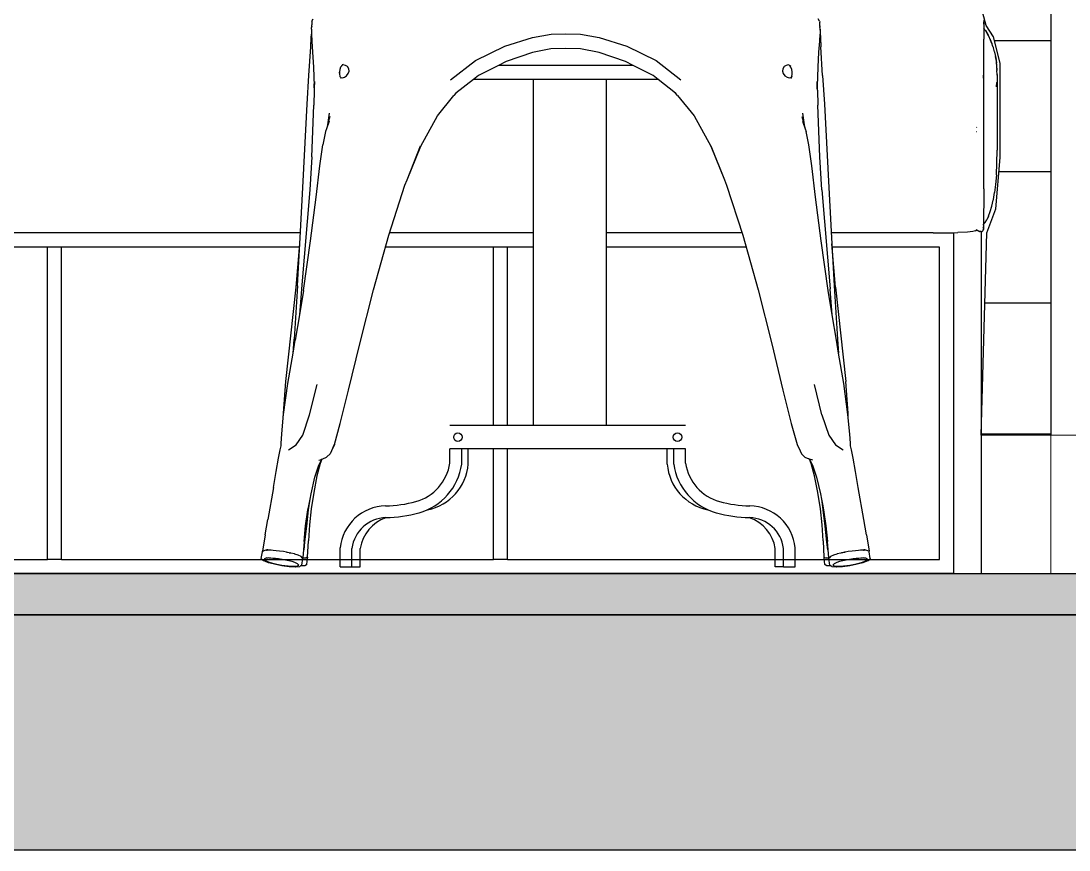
# Model space of a CAD drawing. Header units: millimetres. Extents: x 106699 to 122058, y 158555 to 162844.
# Drawn here: x 108563.8 to 108639.5, y 159646.3 to 159706.3 of the extents above; entities that cross this region are included whole.
import ezdxf

# ---------------------------------------------------------------- set-up
doc = ezdxf.new("R2010")
doc.units = ezdxf.units.MM
doc.layers.add('300_Z4_STR_F03$0$2-SPS-RCN', color=2, linetype='Continuous')
doc.layers.add('S2000-002 Çizgi', color=7, linetype='Continuous')
doc.layers.add('300_Z4_STR_F03$0$AUDIT_D_220920114151-103', color=251, linetype='Continuous', lineweight=5)
doc.layers.add('ahsap kesit on', color=40, linetype='Continuous', lineweight=20)
doc.layers.add('area', color=200, linetype='Continuous', plot=False)

# ---------------------------------------------------------------- blocks, each defined once
blk = doc.blocks.new('A$C058531cf')
at = {"layer": 'S2000-002 Çizgi'}
for p, q in [((86.598, 39.376), (86.604, 39.408)), ((86.602, 39.372), (86.598, 39.376)), ((86.601, 39.432), (86.602, 39.437)), ((86.603, 39.428), (86.601, 39.432)), ((86.602, 39.437), (86.605, 39.456)), ((86.602, 39.412), (86.603, 39.428)), ((86.604, 39.408), (86.602, 39.412)), ((86.608, 39.508), (86.605, 39.48)), ((86.607, 39.473), (86.605, 39.48)), ((86.605, 39.456), (86.607, 39.473)), ((86.61, 39.54), (86.608, 39.508)), ((86.61, 39.588), (86.611, 39.611)), ((86.61, 39.54), (86.61, 39.588)), ((86.611, 39.611), (86.614, 39.62)), ((86.612, 39.624), (86.614, 39.629)), ((86.614, 39.62), (86.612, 39.624)), ((86.614, 39.649), (86.616, 39.663)), ((86.614, 39.629), (86.614, 39.649)), ((86.626, 39.914), (86.616, 39.663)), ((86.626, 39.914), (86.721, 40.098)), ((123.305, 39.914), (123.21, 40.098)), ((123.305, 39.914), (123.309, 39.84)), ((123.318, 39.663), (123.309, 39.84)), ((123.319, 39.63), (123.318, 39.663)), ((123.319, 39.63), (123.319, 39.625)), ((123.319, 39.615), (123.319, 39.625)), ((123.32, 39.611), (123.319, 39.615)), ((123.32, 39.594), (123.32, 39.611)), ((123.322, 39.588), (123.32, 39.594)), ((123.322, 39.588), (123.321, 39.54)), ((123.324, 39.508), (123.321, 39.54)), ((123.324, 39.508), (123.327, 39.474)), ((123.327, 39.474), (123.327, 39.449)), ((123.33, 39.437), (123.327, 39.449)), ((123.327, 39.408), (123.33, 39.412)), ((123.333, 39.376), (123.327, 39.408)), ((123.33, 39.432), (123.33, 39.437)), ((123.33, 39.412), (123.33, 39.432)), ((123.333, 39.376), (123.33, 39.372)), ((86.542, 38.056), (86.572, 38.703)), ((86.572, 38.703), (86.589, 38.987)), ((86.599, 39.337), (86.588, 39.263)), ((86.588, 39.263), (86.59, 39.115)), ((86.591, 39.11), (86.589, 39.095)), ((86.589, 39.095), (86.589, 38.987)), ((86.589, 38.987), (86.62, 38.462)), ((86.597, 39.232), (86.59, 39.115)), ((86.59, 39.115), (86.591, 39.11)), ((86.599, 39.337), (86.597, 39.232)), ((86.599, 39.337), (86.602, 39.372)), ((100.565, 38.104), (102.552, 38.744)), ((102.552, 38.744), (103.915, 38.985)), ((103.915, 38.985), (104.966, 39.007)), ((104.966, 39.007), (106.017, 38.985)), ((106.017, 38.985), (107.38, 38.744)), ((107.38, 38.744), (109.367, 38.104)), ((123.311, 38.462), (123.342, 38.987)), ((123.333, 39.337), (123.33, 39.372)), ((123.343, 39.263), (123.333, 39.337)), ((123.333, 39.337), (123.335, 39.232)), ((123.335, 39.232), (123.342, 39.115)), ((123.342, 39.115), (123.34, 39.111)), ((123.34, 39.111), (123.343, 39.095)), ((123.343, 39.263), (123.342, 39.115)), ((123.343, 39.095), (123.342, 38.987)), ((123.343, 39.095), (123.36, 38.703)), ((123.36, 38.703), (123.39, 38.056)), ((86.412, 35.999), (86.542, 38.056)), ((86.62, 38.462), (86.673, 37.667)), ((98.435, 37.079), (100.565, 38.104)), ((103.895, 37.91), (102.549, 37.652)), ((104.966, 37.938), (103.895, 37.91)), ((106.037, 37.91), (104.966, 37.938)), ((107.382, 37.652), (106.037, 37.91)), ((109.367, 38.104), (111.496, 37.079)), ((123.259, 37.667), (123.311, 38.462)), ((123.52, 35.999), (123.39, 38.056)), ((86.673, 37.667), (86.737, 36.582)), ((102.549, 37.652), (100.654, 36.992)), ((109.278, 36.992), (107.382, 37.652)), ((123.194, 36.582), (123.259, 37.667)), ((86.737, 36.582), (86.786, 35.229)), ((88.647, 36.434), (88.619, 36.252)), ((88.699, 36.594), (88.647, 36.434)), ((88.699, 36.607), (88.684, 36.572)), ((88.749, 36.669), (88.699, 36.594)), ((88.77, 36.693), (88.749, 36.669)), ((88.78, 36.705), (88.77, 36.693)), ((88.778, 36.704), (88.77, 36.693)), ((88.78, 36.705), (88.778, 36.704)), ((88.889, 36.752), (88.78, 36.705)), ((88.82, 36.752), (88.817, 36.748)), ((88.882, 36.784), (88.82, 36.752)), ((89.041, 36.725), (88.889, 36.752)), ((89.187, 36.631), (89.041, 36.725)), ((89.282, 36.483), (89.187, 36.631)), ((89.309, 36.305), (89.282, 36.483)), ((96.645, 35.683), (98.435, 37.079)), ((100.102, 36.715), (98.663, 35.993)), ((100.654, 36.992), (100.102, 36.715)), ((104.968, 36.715), (100.102, 36.715)), ((109.83, 36.715), (104.968, 36.715)), ((109.83, 36.715), (109.278, 36.992)), ((111.268, 35.993), (109.83, 36.715)), ((111.496, 37.079), (113.287, 35.683)), ((120.65, 36.483), (120.623, 36.305)), ((120.745, 36.631), (120.65, 36.483)), ((120.891, 36.725), (120.745, 36.631)), ((121.043, 36.752), (120.891, 36.725)), ((121.154, 36.704), (121.043, 36.752)), ((121.232, 36.594), (121.154, 36.704)), ((121.2, 36.681), (121.218, 36.661)), ((121.285, 36.434), (121.232, 36.594)), ((121.312, 36.252), (121.285, 36.434)), ((123.145, 35.229), (123.194, 36.582)), ((86.287, 33.927), (86.412, 35.999)), ((88.599, 36.24), (88.595, 36.207)), ((88.595, 36.207), (88.612, 36.07)), ((88.619, 36.252), (88.616, 36.075)), ((88.616, 36.075), (88.643, 35.941)), ((88.63, 35.973), (88.643, 35.941)), ((88.643, 35.941), (88.646, 35.928)), ((88.646, 35.928), (88.717, 35.838)), ((88.711, 35.789), (88.731, 35.766)), ((88.717, 35.838), (88.828, 35.812)), ((88.828, 35.812), (88.98, 35.858)), ((88.98, 35.858), (89.133, 35.966)), ((89.133, 35.966), (89.251, 36.124)), ((89.251, 36.124), (89.309, 36.305)), ((98.286, 35.698), (97.033, 34.718)), ((98.663, 35.993), (98.286, 35.698)), ((111.645, 35.698), (98.286, 35.698)), ((102.633, 10.693), (102.633, 35.698)), ((107.913, 10.693), (107.913, 35.698)), ((111.645, 35.698), (111.268, 35.993)), ((112.898, 34.718), (111.645, 35.698)), ((120.623, 36.305), (120.68, 36.124)), ((120.68, 36.124), (120.798, 35.966)), ((120.798, 35.966), (120.952, 35.858)), ((120.952, 35.858), (121.104, 35.812)), ((121.104, 35.812), (121.215, 35.838)), ((121.215, 35.838), (121.286, 35.928)), ((121.259, 35.802), (121.23, 35.768)), ((121.274, 35.838), (121.259, 35.802)), ((121.286, 35.928), (121.315, 36.075)), ((121.303, 35.908), (121.298, 35.897)), ((121.315, 36.075), (121.312, 36.252)), ((123.52, 35.999), (123.645, 33.927)), ((86.791, 34.935), (86.766, 33.85)), ((86.786, 35.229), (86.791, 34.935)), ((86.795, 35.106), (86.791, 34.935)), ((86.806, 35.563), (86.795, 35.106)), ((86.795, 35.106), (86.796, 35.382)), ((123.136, 35.106), (123.126, 35.563)), ((123.136, 35.106), (123.135, 35.382)), ((123.14, 34.935), (123.136, 35.106)), ((123.14, 34.935), (123.145, 35.229)), ((123.14, 34.935), (123.165, 33.85)), ((95.692, 33.067), (96.888, 34.542)), ((97.033, 34.718), (96.888, 34.542)), ((97.033, 34.718), (97.049, 34.74)), ((112.882, 34.74), (112.898, 34.718)), ((113.044, 34.542), (112.898, 34.718)), ((113.044, 34.542), (114.24, 33.067)), ((85.997, 28.346), (86.287, 33.927)), ((86.619, 30.099), (86.766, 33.85)), ((123.313, 30.099), (123.165, 33.85)), ((123.645, 33.927), (123.935, 28.346)), ((87.868, 32.691), (87.665, 32.129)), ((87.872, 33.263), (87.748, 32.433)), ((87.911, 33.035), (87.748, 32.433)), ((94.489, 30.891), (95.692, 33.067)), ((114.24, 33.067), (115.442, 30.891)), ((122.02, 33.035), (122.184, 32.433)), ((122.06, 33.263), (122.184, 32.433)), ((122.064, 32.691), (122.266, 32.129)), ((87.599, 31.946), (87.403, 30.986)), ((87.665, 32.129), (87.599, 31.946)), ((87.748, 32.433), (87.665, 32.129)), ((122.184, 32.433), (122.266, 32.129)), ((122.266, 32.129), (122.332, 31.946)), ((122.529, 30.986), (122.332, 31.946)), ((87.201, 29.457), (87.403, 30.986)), ((93.496, 28.446), (94.48, 30.916)), ((93.496, 28.446), (94.489, 30.891)), ((115.442, 30.891), (116.435, 28.446)), ((115.452, 30.916), (116.435, 28.446)), ((122.731, 29.457), (122.529, 30.986)), ((86.619, 30.099), (86.476, 27.715)), ((123.456, 27.715), (123.313, 30.099)), ((86.93, 27.197), (87.201, 29.457)), ((123.002, 27.197), (122.731, 29.457)), ((85.801, 24.705), (85.997, 28.346)), ((92.186, 24.45), (93.346, 28.068)), ((93.346, 28.068), (93.496, 28.446)), ((116.435, 28.446), (116.586, 28.068)), ((116.586, 28.068), (117.745, 24.45)), ((123.935, 28.346), (124.131, 24.705)), ((86.476, 27.715), (85.877, 20.568)), ((123.456, 27.715), (124.054, 20.568)), ((86.528, 24.044), (86.93, 27.197)), ((123.404, 24.044), (123.002, 27.197)), ((85.751, 23.833), (85.801, 24.705)), ((91.076, 20.488), (92.186, 24.45)), ((117.745, 24.45), (118.856, 20.488)), ((124.131, 24.705), (124.18, 23.833)), ((85.481, 20.693), (85.751, 23.833)), ((85.58, 20.789), (85.751, 23.833)), ((86.017, 20.448), (86.528, 24.044)), ((123.914, 20.448), (123.404, 24.044)), ((124.45, 20.693), (124.18, 23.833)), ((124.18, 23.833), (124.351, 20.789)), ((84.732, 13.862), (85.481, 20.693)), ((85.58, 20.789), (85.333, 16.934)), ((86.017, 20.448), (85.722, 18.682)), ((85.871, 20.543), (85.823, 19.909)), ((85.877, 20.568), (85.871, 20.543)), ((90.09, 16.604), (91.076, 20.488)), ((118.856, 20.488), (119.841, 16.604)), ((124.209, 18.682), (123.914, 20.448)), ((124.06, 20.543), (124.054, 20.568)), ((124.108, 19.909), (124.06, 20.543)), ((124.351, 20.789), (124.599, 16.934)), ((124.45, 20.693), (125.199, 13.862)), ((85.823, 19.909), (85.722, 18.682)), ((124.209, 18.682), (124.108, 19.909)), ((85.722, 18.682), (85.418, 16.863)), ((124.513, 16.863), (124.209, 18.682)), ((85.26, 15.928), (85.333, 16.934)), ((85.26, 15.928), (85.418, 16.863)), ((124.671, 15.928), (124.513, 16.863)), ((124.599, 16.934), (124.671, 15.928)), ((84.888, 13.729), (85.26, 15.928)), ((89.274, 13.237), (90.09, 16.604)), ((119.841, 16.604), (120.657, 13.237)), ((125.044, 13.729), (124.671, 15.928)), ((84.57, 11.585), (84.732, 13.862)), ((84.581, 11.49), (84.888, 13.729)), ((86.46, 11.448), (86.997, 13.647)), ((123.472, 11.448), (122.934, 13.647)), ((125.35, 11.49), (125.044, 13.729)), ((125.362, 11.585), (125.199, 13.862)), ((88.674, 10.825), (89.274, 13.237)), ((120.657, 13.237), (121.257, 10.825)), ((84.557, 11.248), (84.57, 11.585)), ((84.557, 11.248), (84.581, 11.49)), ((85.97, 9.998), (86.46, 11.448)), ((123.472, 11.448), (123.962, 9.998)), ((125.375, 11.247), (125.35, 11.49)), ((125.375, 11.247), (125.362, 11.585)), ((84.439, 10.072), (84.557, 11.248)), ((88.244, 9.308), (88.674, 10.825)), ((113.613, 10.693), (96.595, 10.693)), ((121.257, 10.825), (121.687, 9.308)), ((125.492, 10.072), (125.375, 11.247)), ((84.403, 9.407), (84.439, 10.072)), ((85.484, 9.293), (85.97, 9.998)), ((123.962, 9.998), (124.447, 9.293)), ((125.528, 9.407), (125.492, 10.072)), ((84.333, 8.928), (84.4, 9.224)), ((84.4, 9.224), (84.403, 9.407)), ((84.934, 8.934), (85.484, 9.293)), ((88.242, 9.324), (88.037, 8.846)), ((88.244, 9.308), (88.037, 8.846)), ((121.687, 9.308), (121.894, 8.846)), ((121.69, 9.324), (121.894, 8.846)), ((124.447, 9.293), (124.997, 8.934)), ((125.531, 9.224), (125.528, 9.407)), ((125.599, 8.928), (125.531, 9.224)), ((84.214, 8.326), (84.333, 8.928)), ((84.93, 8.93), (84.929, 8.932)), ((87.415, 8.281), (87.686, 8.409)), ((87.686, 8.409), (87.703, 8.422)), ((87.705, 8.425), (87.703, 8.422)), ((87.946, 8.633), (87.705, 8.425)), ((88.037, 8.846), (87.946, 8.633)), ((113.613, 8.991), (96.595, 8.991)), ((96.595, 7.963), (96.595, 8.991)), ((97.446, 7.899), (97.446, 8.991)), ((97.918, 7.899), (97.918, 8.991)), ((112.29, 7.899), (112.29, 8.991)), ((112.762, 7.899), (112.762, 8.991)), ((113.613, 7.963), (113.613, 8.991)), ((121.894, 8.846), (121.986, 8.633)), ((122.245, 8.409), (121.986, 8.633)), ((122.245, 8.409), (122.517, 8.281)), ((125.002, 8.932), (125.002, 8.93)), ((125.718, 8.326), (125.599, 8.928)), ((84.045, 7.356), (84.214, 8.326)), ((86.846, 6.947), (87.133, 7.816)), ((87.228, 7.946), (86.985, 7.06)), ((87.116, 8.175), (87.307, 8.243)), ((87.133, 7.816), (87.347, 8.257)), ((87.347, 8.257), (87.228, 7.946)), ((87.307, 8.243), (87.3, 8.228)), ((87.307, 8.243), (87.317, 8.246)), ((87.313, 8.238), (87.317, 8.246)), ((87.317, 8.246), (87.347, 8.257)), ((87.347, 8.257), (87.415, 8.281)), ((122.584, 8.257), (122.517, 8.281)), ((122.816, 8.175), (122.584, 8.257)), ((122.703, 7.946), (122.584, 8.257)), ((122.584, 8.257), (122.799, 7.816)), ((122.946, 7.06), (122.703, 7.946)), ((122.799, 7.816), (123.085, 6.947)), ((125.886, 7.356), (125.718, 8.326)), ((83.848, 6.201), (84.045, 7.356)), ((86.56, 5.753), (86.846, 6.947)), ((86.985, 7.06), (86.751, 5.849)), ((123.18, 5.849), (122.946, 7.06)), ((123.085, 6.947), (123.371, 5.753)), ((126.084, 6.201), (125.886, 7.356)), ((83.848, 6.201), (83.436, 3.904)), ((126.495, 3.904), (126.084, 6.201)), ((86.384, 4.581), (86.487, 5.369)), ((86.391, 4.871), (86.487, 5.369)), ((86.487, 5.369), (86.56, 5.753)), ((86.751, 5.849), (86.575, 4.666)), ((123.357, 4.666), (123.18, 5.849)), ((123.371, 5.753), (123.445, 5.369)), ((123.445, 5.369), (123.54, 4.871)), ((123.445, 5.369), (123.547, 4.581)), ((86.171, 3.439), (86.336, 4.584)), ((86.355, 4.581), (86.223, 3.417)), ((86.252, 3.417), (86.384, 4.581)), ((86.336, 4.584), (86.391, 4.871)), ((86.391, 4.871), (86.355, 4.581)), ((86.575, 4.666), (86.45, 3.504)), ((123.481, 3.504), (123.357, 4.666)), ((123.54, 4.871), (123.595, 4.584)), ((123.577, 4.581), (123.54, 4.871)), ((123.547, 4.581), (123.68, 3.417)), ((123.709, 3.417), (123.577, 4.581)), ((123.595, 4.584), (123.761, 3.439)), ((83.244, 2.784), (83.436, 3.904)), ((126.687, 2.784), (126.495, 3.904)), ((86.058, 2.314), (86.171, 3.439)), ((86.223, 3.417), (86.095, 2.267)), ((86.113, 2.267), (86.252, 3.417)), ((86.45, 3.504), (86.371, 2.358)), ((123.56, 2.358), (123.481, 3.504)), ((123.68, 3.417), (123.819, 2.267)), ((123.836, 2.267), (123.709, 3.417)), ((123.761, 3.439), (123.874, 2.314)), ((83.244, 2.784), (83.047, 1.606)), ((86.058, 2.314), (85.967, 1.13)), ((86.312, 1.175), (86.371, 2.358)), ((123.56, 2.358), (123.619, 1.175)), ((123.965, 1.13), (123.874, 2.314)), ((126.687, 2.784), (126.884, 1.606)), ((82.968, 1.075), (83.043, 1.553)), ((83.059, 1.579), (83.043, 1.553)), ((83.049, 1.588), (83.047, 1.606)), ((83.059, 1.579), (83.049, 1.588)), ((83.067, 1.591), (83.059, 1.579)), ((83.064, 1.574), (83.059, 1.579)), ((83.083, 1.611), (83.067, 1.591)), ((83.151, 1.637), (83.083, 1.611)), ((83.228, 1.657), (83.151, 1.637)), ((83.305, 1.671), (83.228, 1.657)), ((83.372, 1.682), (83.305, 1.671)), ((83.361, 1.664), (83.353, 1.663)), ((83.393, 1.669), (83.361, 1.664)), ((83.395, 1.684), (83.372, 1.682)), ((83.393, 1.669), (83.392, 1.664)), ((83.395, 1.684), (83.393, 1.669)), ((83.422, 1.674), (83.393, 1.669)), ((83.443, 1.686), (83.395, 1.684)), ((83.398, 1.708), (83.396, 1.689)), ((83.402, 1.74), (83.401, 1.729)), ((83.486, 1.678), (83.422, 1.674)), ((83.469, 1.685), (83.443, 1.686)), ((83.554, 1.679), (83.469, 1.685)), ((83.529, 1.675), (83.486, 1.678)), ((83.669, 1.668), (83.554, 1.679)), ((83.83, 1.654), (83.669, 1.668)), ((84.036, 1.636), (83.83, 1.654)), ((84.287, 1.612), (84.036, 1.636)), ((84.561, 1.576), (84.287, 1.612)), ((84.782, 1.531), (84.561, 1.576)), ((84.782, 1.531), (84.807, 1.529)), ((84.807, 1.529), (84.824, 1.523)), ((84.824, 1.523), (84.836, 1.522)), ((84.836, 1.522), (84.841, 1.526)), ((84.841, 1.526), (84.871, 1.519)), ((84.986, 1.488), (84.871, 1.519)), ((86.037, 1.695), (86.113, 2.267)), ((86.095, 2.267), (86.037, 1.695)), ((88.667, 0.482), (88.667, 1.842)), ((89.518, 0.482), (89.518, 1.795)), ((90.108, 0.482), (90.108, 1.795)), ((120.1, 0.482), (120.1, 1.795)), ((120.69, 0.482), (120.69, 1.795)), ((121.541, 0.482), (121.541, 1.842)), ((123.819, 2.267), (123.894, 1.695)), ((123.894, 1.695), (123.836, 2.267)), ((125.099, 1.522), (124.95, 1.488)), ((125.06, 1.519), (125.088, 1.525)), ((125.088, 1.525), (125.093, 1.526)), ((125.093, 1.526), (125.099, 1.522)), ((125.116, 1.524), (125.099, 1.522)), ((125.124, 1.529), (125.116, 1.524)), ((125.124, 1.529), (125.154, 1.531)), ((125.375, 1.576), (125.154, 1.531)), ((125.649, 1.612), (125.375, 1.576)), ((125.899, 1.636), (125.649, 1.612)), ((126.105, 1.654), (125.899, 1.636)), ((126.266, 1.668), (126.105, 1.654)), ((126.382, 1.679), (126.266, 1.668)), ((126.466, 1.685), (126.382, 1.679)), ((126.446, 1.678), (126.406, 1.675)), ((126.509, 1.674), (126.446, 1.678)), ((126.466, 1.685), (126.493, 1.686)), ((126.537, 1.684), (126.493, 1.686)), ((126.538, 1.669), (126.509, 1.674)), ((126.529, 1.74), (126.531, 1.729)), ((126.533, 1.708), (126.536, 1.689)), ((126.564, 1.682), (126.537, 1.684)), ((126.537, 1.684), (126.538, 1.669)), ((126.571, 1.664), (126.538, 1.669)), ((126.538, 1.669), (126.539, 1.664)), ((126.631, 1.671), (126.564, 1.682)), ((126.58, 1.662), (126.571, 1.664)), ((126.707, 1.657), (126.631, 1.671)), ((126.785, 1.637), (126.707, 1.657)), ((126.853, 1.611), (126.785, 1.637)), ((126.853, 1.611), (126.869, 1.591)), ((126.875, 1.581), (126.869, 1.591)), ((126.871, 1.578), (126.875, 1.581)), ((126.875, 1.581), (126.882, 1.588)), ((126.893, 1.553), (126.875, 1.581)), ((126.882, 1.588), (126.884, 1.606)), ((126.968, 1.075), (126.893, 1.553)), ((82.968, 1.075), (82.977, 1.051)), ((82.977, 1.051), (83.033, 0.997)), ((83.033, 0.997), (83.134, 0.934)), ((83.134, 0.934), (83.249, 0.872)), ((83.187, 1.047), (83.166, 1.014)), ((83.166, 1.014), (83.216, 0.966)), ((83.248, 1.069), (83.187, 1.047)), ((83.216, 0.966), (83.306, 0.911)), ((83.318, 1.087), (83.248, 1.069)), ((83.249, 0.872), (83.473, 0.794)), ((83.306, 0.911), (83.405, 0.857)), ((83.386, 1.1), (83.318, 1.087)), ((83.336, 1.169), (83.335, 1.161)), ((83.437, 1.109), (83.386, 1.1)), ((83.405, 0.857), (83.6, 0.789)), ((83.487, 1.112), (83.437, 1.109)), ((83.473, 0.794), (83.498, 0.787)), ((83.551, 1.107), (83.487, 1.112)), ((83.498, 0.787), (83.919, 0.68)), ((83.647, 1.098), (83.551, 1.107)), ((83.6, 0.789), (83.976, 0.694)), ((83.795, 1.085), (83.647, 1.098)), ((83.987, 1.069), (83.795, 1.085)), ((84.215, 1.047), (83.987, 1.069)), ((84.463, 1.014), (84.215, 1.047)), ((84.715, 0.966), (84.463, 1.014)), ((84.96, 0.91), (84.715, 0.966)), ((85.187, 0.856), (84.96, 0.91)), ((84.986, 1.488), (85.048, 1.479)), ((85.106, 1.461), (85.048, 1.479)), ((85.36, 1.401), (85.106, 1.461)), ((85.397, 0.789), (85.187, 0.856)), ((85.36, 1.401), (85.381, 1.394)), ((85.625, 1.317), (85.381, 1.394)), ((85.592, 0.693), (85.397, 0.789)), ((85.851, 1.208), (85.625, 1.317)), ((85.949, 1.107), (85.851, 1.208)), ((85.889, 0.599), (85.964, 1.076)), ((85.949, 1.107), (85.94, 1.101)), ((85.958, 1.095), (85.947, 1.094)), ((85.96, 1.113), (85.949, 1.107)), ((85.955, 1.101), (85.949, 1.107)), ((85.955, 1.101), (85.958, 1.095)), ((86.176, 1.109), (85.958, 1.095)), ((85.958, 1.095), (85.964, 1.076)), ((85.96, 1.113), (85.967, 1.13)), ((86.185, 1.149), (86.149, 1.132)), ((86.19, 1.11), (86.176, 1.109)), ((86.295, 1.159), (86.19, 1.11)), ((86.252, 0.63), (86.312, 1.129)), ((86.289, 1.164), (86.295, 1.159)), ((86.307, 1.164), (86.295, 1.159)), ((86.295, 1.159), (86.302, 1.154)), ((86.302, 1.154), (86.312, 1.129)), ((86.312, 1.175), (86.307, 1.164)), ((123.619, 1.175), (123.625, 1.164)), ((123.633, 1.154), (123.624, 1.129)), ((123.683, 0.63), (123.624, 1.129)), ((123.639, 1.158), (123.625, 1.164)), ((123.633, 1.154), (123.639, 1.158)), ((123.639, 1.158), (123.645, 1.163)), ((123.742, 1.11), (123.639, 1.158)), ((123.742, 1.11), (123.756, 1.109)), ((123.783, 1.132), (123.746, 1.149)), ((123.978, 1.094), (123.756, 1.109)), ((123.965, 1.13), (123.971, 1.113)), ((123.985, 1.105), (123.971, 1.113)), ((123.971, 1.076), (123.978, 1.094)), ((124.046, 0.599), (123.971, 1.076)), ((123.978, 1.094), (123.98, 1.101)), ((123.985, 1.105), (123.98, 1.101)), ((124.085, 1.208), (123.985, 1.105)), ((124.311, 1.317), (124.085, 1.208)), ((124.555, 1.394), (124.311, 1.317)), ((124.539, 0.789), (124.343, 0.693)), ((124.749, 0.856), (124.539, 0.789)), ((124.576, 1.401), (124.555, 1.394)), ((124.83, 1.461), (124.576, 1.401)), ((124.976, 0.91), (124.749, 0.856)), ((124.876, 1.477), (124.83, 1.461)), ((124.95, 1.488), (124.876, 1.477)), ((125.221, 0.966), (124.976, 0.91)), ((125.473, 1.014), (125.221, 0.966)), ((125.721, 1.047), (125.473, 1.014)), ((125.948, 1.069), (125.721, 1.047)), ((126.14, 1.085), (125.948, 1.069)), ((125.96, 0.694), (126.336, 0.789)), ((126.017, 0.68), (126.438, 0.787)), ((126.288, 1.098), (126.14, 1.085)), ((126.385, 1.107), (126.288, 1.098)), ((126.336, 0.789), (126.53, 0.857)), ((126.449, 1.112), (126.385, 1.107)), ((126.462, 0.794), (126.438, 0.787)), ((126.499, 1.109), (126.449, 1.112)), ((126.462, 0.794), (126.687, 0.872)), ((126.55, 1.1), (126.499, 1.109)), ((126.53, 0.857), (126.63, 0.911)), ((126.618, 1.087), (126.55, 1.1)), ((126.6, 1.169), (126.601, 1.161)), ((126.688, 1.069), (126.618, 1.087)), ((126.63, 0.911), (126.72, 0.966)), ((126.687, 0.872), (126.801, 0.934)), ((126.749, 1.047), (126.688, 1.069)), ((126.72, 0.966), (126.77, 1.014)), ((126.77, 1.014), (126.749, 1.047)), ((126.801, 0.934), (126.903, 0.997)), ((126.903, 0.997), (126.959, 1.051)), ((126.968, 1.075), (126.959, 1.051)), ((83.919, 0.68), (84.442, 0.576)), ((83.976, 0.694), (84.443, 0.601)), ((84.442, 0.576), (84.968, 0.508)), ((84.443, 0.601), (84.912, 0.54)), ((84.912, 0.54), (85.314, 0.517)), ((84.968, 0.508), (85.419, 0.483)), ((85.314, 0.517), (85.581, 0.54)), ((85.447, 0.482), (85.419, 0.483)), ((85.447, 0.482), (85.755, 0.508)), ((85.581, 0.54), (85.683, 0.601)), ((85.683, 0.601), (85.592, 0.693)), ((85.755, 0.508), (85.798, 0.534)), ((85.798, 0.534), (85.873, 0.578)), ((85.814, 0.534), (85.798, 0.534)), ((86.121, 0.554), (85.814, 0.534)), ((85.889, 0.599), (85.873, 0.578)), ((86.237, 0.608), (86.121, 0.554)), ((86.252, 0.63), (86.237, 0.608)), ((88.667, 0.482), (89.518, 0.482)), ((89.518, 0.482), (90.108, 0.482)), ((120.69, 0.482), (120.1, 0.482)), ((120.69, 0.482), (121.541, 0.482)), ((123.683, 0.63), (123.699, 0.608)), ((123.815, 0.554), (123.699, 0.608)), ((124.122, 0.534), (123.815, 0.554)), ((124.046, 0.599), (124.063, 0.578)), ((124.063, 0.578), (124.137, 0.534)), ((124.122, 0.534), (124.137, 0.534)), ((124.137, 0.534), (124.181, 0.508)), ((124.181, 0.508), (124.489, 0.482)), ((124.343, 0.693), (124.252, 0.601)), ((124.252, 0.601), (124.355, 0.54)), ((124.355, 0.54), (124.622, 0.517)), ((124.489, 0.482), (124.517, 0.483)), ((124.517, 0.483), (124.968, 0.508)), ((124.622, 0.517), (125.024, 0.54)), ((124.968, 0.508), (125.494, 0.576)), ((125.024, 0.54), (125.492, 0.601)), ((125.492, 0.601), (125.96, 0.694)), ((125.494, 0.576), (126.017, 0.68))]:
    blk.add_line(p, q, dxfattribs=at)
at = {"layer": 'S2000-002 Çizgi', "color": 8, "true_color": 0x7a7a7a}
for p, q in [((135.133, 39.954), (135.164, 39.879)), ((135.16, 39.702), (135.149, 39.679)), ((135.149, 39.679), (135.164, 39.702)), ((135.157, 39.375), (135.149, 39.383)), ((135.16, 39.521), (135.157, 39.375)), ((135.163, 39.711), (135.16, 39.702)), ((135.164, 39.702), (135.16, 39.521)), ((135.165, 39.716), (135.163, 39.711)), ((135.164, 39.702), (135.163, 39.711)), ((135.174, 39.798), (135.164, 39.879)), ((135.168, 39.773), (135.165, 39.716)), ((135.165, 39.718), (135.168, 39.773)), ((135.165, 39.718), (135.165, 39.716)), ((135.173, 39.794), (135.168, 39.773)), ((135.174, 39.798), (135.173, 39.794)), ((135.173, 39.794), (135.175, 39.757)), ((135.175, 39.757), (135.173, 39.359)), ((135.157, 39.375), (135.161, 39.371)), ((135.159, 39.373), (135.157, 39.375)), ((135.161, 39.371), (135.158, 39.177)), ((135.158, 39.177), (135.158, 38.617)), ((135.161, 39.371), (135.159, 39.373)), ((135.161, 39.371), (135.167, 39.365)), ((135.167, 39.365), (135.173, 39.359)), ((135.173, 39.359), (135.251, 39.279)), ((135.255, 39.279), (135.251, 39.279)), ((135.258, 39.277), (135.255, 39.279)), ((135.259, 39.279), (135.255, 39.279)), ((135.278, 39.246), (135.258, 39.277)), ((135.278, 39.246), (135.259, 39.279)), ((135.278, 39.246), (135.358, 39.131)), ((135.311, 39.187), (135.278, 39.246)), ((135.311, 39.187), (135.372, 39.102)), ((135.366, 39.12), (135.358, 39.131)), ((135.379, 39.1), (135.366, 39.12)), ((135.366, 39.12), (135.381, 39.102)), ((135.372, 39.102), (135.376, 39.094)), ((135.379, 39.1), (135.421, 39.015)), ((135.48, 38.919), (135.379, 39.1)), ((135.381, 39.102), (135.48, 38.919)), ((135.502, 38.869), (135.421, 39.015)), ((135.504, 38.874), (135.48, 38.919)), ((135.502, 38.869), (135.504, 38.874)), ((135.502, 38.869), (135.507, 38.871)), ((135.502, 38.869), (135.546, 38.771)), ((135.507, 38.871), (135.504, 38.874)), ((135.518, 38.844), (135.507, 38.871)), ((135.546, 38.785), (135.518, 38.844)), ((135.546, 38.771), (135.518, 38.844)), ((135.567, 38.739), (135.546, 38.785)), ((135.573, 38.717), (135.546, 38.771)), ((135.573, 38.717), (135.567, 38.739)), ((135.597, 38.658), (135.573, 38.717)), ((135.597, 38.658), (135.599, 38.656)), ((135.625, 38.597), (135.599, 38.656)), ((135.618, 38.627), (135.599, 38.656)), ((135.623, 38.618), (135.618, 38.627)), ((135.166, 33.98), (135.158, 38.617)), ((135.623, 38.618), (135.63, 38.604)), ((135.625, 38.597), (135.727, 38.356)), ((135.633, 38.598), (135.63, 38.604)), ((135.643, 38.572), (135.633, 38.598)), ((135.645, 38.569), (135.643, 38.572)), ((135.657, 38.537), (135.645, 38.569)), ((135.659, 38.531), (135.657, 38.537)), ((135.67, 38.503), (135.659, 38.531)), ((135.676, 38.489), (135.67, 38.503)), ((135.727, 38.356), (135.676, 38.489)), ((135.729, 38.352), (135.727, 38.356)), ((135.744, 38.32), (135.729, 38.352)), ((135.744, 38.32), (135.751, 38.305)), ((135.75, 38.302), (135.751, 38.305)), ((135.75, 38.302), (135.755, 38.286)), ((135.775, 38.232), (135.755, 38.286)), ((135.796, 38.171), (135.775, 38.232)), ((135.802, 38.159), (135.796, 38.171)), ((135.841, 38.038), (135.802, 38.159)), ((135.841, 38.038), (135.856, 38.007)), ((135.855, 38.002), (135.856, 38.007)), ((135.94, 37.706), (135.855, 38.002)), ((135.94, 37.706), (135.947, 37.692)), ((135.947, 37.692), (135.946, 37.684)), ((135.946, 37.684), (136.015, 37.359)), ((136.008, 37.374), (136.05, 37.141)), ((136.023, 37.344), (136.015, 37.359)), ((136.02, 37.338), (136.023, 37.344)), ((136.05, 37.141), (136.02, 37.338)), ((136.053, 37.104), (136.05, 37.141)), ((136.053, 37.104), (136.061, 37.061)), ((136.061, 37.061), (136.07, 36.986)), ((136.07, 36.986), (136.072, 36.972)), ((136.072, 36.972), (136.073, 36.968)), ((136.073, 36.968), (136.077, 36.963)), ((136.075, 36.955), (136.08, 36.957)), ((136.075, 36.955), (136.079, 36.892)), ((136.08, 36.957), (136.077, 36.963)), ((136.096, 36.718), (136.079, 36.892)), ((136.096, 36.718), (136.08, 36.957)), ((136.105, 36.624), (136.096, 36.718)), ((136.111, 36.53), (136.105, 36.624)), ((136.108, 36.492), (136.111, 36.524)), ((136.108, 36.492), (136.11, 36.427)), ((136.115, 36.395), (136.11, 36.427)), ((136.111, 36.53), (136.113, 36.526)), ((136.114, 36.524), (136.111, 36.53)), ((136.111, 36.524), (136.113, 36.526)), ((136.111, 36.524), (136.114, 36.524)), ((136.111, 36.524), (136.115, 36.465)), ((136.113, 36.526), (136.114, 36.524)), ((136.114, 36.524), (136.115, 36.465)), ((136.115, 36.465), (136.115, 36.395)), ((136.115, 36.395), (136.116, 36.353)), ((136.126, 36.068), (136.116, 36.353)), ((135.15, 35.808), (135.152, 36.007)), ((136.126, 36.068), (136.124, 36.034)), ((136.125, 36.019), (136.124, 36.034)), ((136.125, 36.019), (136.126, 31.595)), ((136.105, 35.487), (136.08, 35.238)), ((136.08, 35.173), (136.082, 35.183)), ((136.082, 35.183), (136.105, 35.487)), ((136.104, 35.498), (136.105, 35.487)), ((135.165, 30.63), (135.166, 33.98)), ((134.638, 32.223), (134.646, 32.229)), ((134.638, 31.93), (134.669, 31.93)), ((134.656, 32.256), (134.646, 32.229)), ((134.656, 32.256), (134.669, 32.25)), ((136.126, 31.595), (136.12, 30.597)), ((135.161, 27.806), (135.165, 30.63)), ((136.104, 29.657), (136.12, 30.597)), ((136.073, 28.818), (136.104, 29.657)), ((136.073, 28.818), (136.02, 28.119)), ((136.02, 28.119), (135.947, 27.532)), ((135.161, 27.806), (135.158, 26.779)), ((135.858, 27.035), (135.947, 27.532)), ((135.158, 26.779), (135.154, 25.993)), ((135.627, 26.155), (135.744, 26.543)), ((135.744, 26.543), (135.848, 26.975)), ((135.848, 26.975), (135.858, 27.035)), ((135.154, 25.993), (135.15, 25.437)), ((135.503, 25.822), (135.379, 25.553)), ((135.503, 25.822), (135.627, 26.155)), ((135.117, 24.993), (135.097, 25.022)), ((135.097, 25.019), (135.117, 24.993)), ((135.099, 25.209), (135.114, 25.219)), ((135.117, 24.993), (135.129, 24.961)), ((135.133, 25.231), (135.138, 25.234)), ((135.138, 25.715), (135.138, 25.234)), ((135.138, 25.234), (135.15, 25.241)), ((135.138, 25.234), (135.138, 25.171)), ((135.138, 25.171), (135.138, 25.052)), ((135.138, 24.991), (135.138, 25.052)), ((135.138, 24.991), (135.138, 24.988)), ((135.147, 25.101), (135.144, 24.931)), ((135.15, 25.241), (135.147, 25.101)), ((135.15, 25.437), (135.15, 25.241)), ((135.15, 25.241), (135.188, 25.283)), ((135.188, 25.283), (135.202, 25.297)), ((135.202, 25.297), (135.26, 25.358)), ((135.202, 25.297), (135.258, 25.357)), ((135.26, 25.358), (135.379, 25.553)), ((85.773, 24.615), (50.12, 24.615)), ((102.633, 24.615), (92.285, 24.615)), ((117.642, 24.615), (107.913, 24.615)), ((131.508, 24.615), (124.17, 24.615)), ((131.508, 24.615), (132.966, 24.627)), ((132.966, 24.627), (133.299, 24.63)), ((132.966, 24.627), (132.966, 24.571)), ((132.966, 24.571), (132.966, 0)), ((133.977, 24.66), (133.299, 24.63)), ((134.376, 24.709), (133.977, 24.66)), ((134.569, 24.764), (134.376, 24.709)), ((134.569, 24.764), (134.633, 24.811)), ((134.633, 24.811), (134.644, 24.826)), ((134.646, 24.834), (134.641, 24.836)), ((134.644, 24.826), (134.646, 24.834)), ((134.669, 24.825), (134.646, 24.834)), ((134.713, 24.793), (134.669, 24.825)), ((134.713, 24.793), (134.769, 24.752)), ((134.834, 24.718), (134.769, 24.752)), ((134.866, 24.711), (134.834, 24.718)), ((134.866, 24.711), (134.903, 24.701)), ((134.903, 24.704), (134.866, 24.711)), ((134.966, 24.702), (134.903, 24.701)), ((134.966, 24.707), (134.966, 24.702)), ((134.97, 24.702), (134.966, 24.702)), ((134.966, 24.702), (134.973, 16.346)), ((134.97, 24.702), (135.033, 24.72)), ((135.033, 24.72), (135.085, 24.755)), ((135.085, 24.755), (135.086, 24.758)), ((135.12, 24.805), (135.086, 24.758)), ((135.124, 24.813), (135.12, 24.805)), ((135.125, 24.82), (135.124, 24.817)), ((135.124, 24.817), (135.124, 24.813)), ((135.125, 24.82), (135.126, 24.824)), ((135.14, 24.867), (135.126, 24.824)), ((135.129, 24.957), (135.129, 24.961)), ((135.144, 24.931), (135.138, 24.897)), ((135.142, 24.871), (135.138, 24.897)), ((135.142, 24.871), (135.14, 24.867)), ((67.525, 23.571), (50.177, 23.571)), ((67.525, 1), (67.525, 23.571)), ((68.525, 23.571), (67.525, 23.571)), ((68.525, 1), (68.525, 23.571)), ((85.7, 23.571), (68.525, 23.571)), ((99.745, 23.571), (91.979, 23.571)), ((99.745, 10.693), (99.745, 23.571)), ((100.745, 23.571), (99.745, 23.571)), ((100.745, 10.693), (100.745, 23.571)), ((102.633, 23.571), (100.745, 23.571)), ((117.951, 23.571), (107.913, 23.571)), ((131.966, 23.571), (124.24, 23.571)), ((131.966, 1), (131.966, 23.571)), ((134.973, 16.711), (134.966, 0)), ((99.745, 1), (99.745, 8.991)), ((100.745, 1), (100.745, 8.991)), ((36.304, 1), (67.525, 1)), ((68.525, 1), (67.525, 1)), ((68.525, 1), (99.745, 1)), ((100.745, 1), (99.745, 1)), ((100.745, 1), (131.966, 1)), ((132.966, 0), (3.084, 0)), ((132.966, 0), (134.966, 0))]:
    blk.add_line(p, q, dxfattribs=at)
at = {"layer": 'S2000-002 Çizgi'}
for centre in [(97.175, 9.842), (113.033, 9.842)]:
    blk.add_circle(centre, 0.307, dxfattribs=at)
for centre, radius, start, end in [((93.178, 8.515), 3.461, 286.04066, 350.81825), ((93.178, 8.515), 4.312, 286.04066, 351.77571), ((94.257, 8.199), 3.673, 281.3502, 355.30922), ((115.95, 8.199), 3.673, 184.69078, 258.6498), ((117.029, 8.515), 4.312, 188.22429, 253.95934), ((117.029, 8.515), 3.461, 189.18175, 253.95934), ((92.027, 1.501), 3.377, 91.27556, 174.2056), ((91.746, 14.097), 9.222, 271.27556, 285.0088), ((118.461, 14.097), 9.222, 254.9912, 268.72444), ((118.181, 1.501), 3.377, 5.7944, 88.72444), ((92.027, 1.501), 2.526, 91.27556, 173.2995), ((92.893, 1.363), 2.818, 109.09921, 171.17712), ((91.746, 14.097), 10.073, 271.27556, 285.0088), ((118.461, 14.097), 10.073, 254.9912, 268.72444), ((118.181, 1.501), 2.526, 6.7005, 88.72444), ((117.315, 1.363), 2.818, 8.82288, 70.90079)]:
    blk.add_arc(centre, radius, start, end, dxfattribs=at)

msp = doc.modelspace()

# ---------------------------------------------------------------- hatches: boundary and pattern name
at = {"layer": '300_Z4_STR_F03$0$AUDIT_D_220920114151-103', "true_color": 0x303030}
h = msp.add_hatch(color=250, dxfattribs=at)
h.dxf.hatch_style = 1
h.paths.add_polyline_path([(107053.393, 159965.318), (108224.034, 159965.318), (108224.511, 159965.318), (108710.878, 159965.318), (108710.878, 159995.318), (107053.393, 159995.318)])
h.paths.add_polyline_path([(108729.396, 159646.318), (107474.034, 159646.318), (107474.034, 159646.318), (107414.034, 159646.318), (107414.034, 159646.318), (107184.034, 159646.318), (107144.034, 159646.318), (107053.393, 159646.318), (107053.393, 159663.318), (108729.396, 159663.318)])
h.paths.add_polyline_path([(108729.396, 159660.318), (109087.393, 159660.318), (109087.393, 159646.318), (108729.396, 159646.317)])
at = {"layer": 'S2000-002 Çizgi', "true_color": 0x7a7a7a}
h = msp.add_hatch(dxfattribs=at)
h.set_pattern_fill('AR-BRSTD', color=8, scale=0.14)
h.set_pattern_definition([(0, (-7412.203, -79.098), (0, 9.483852), []), (90, (-7412.203, -79.098), (-14.224, 9.483852), [9.483852, -9.483852])])
h.paths.add_polyline_path([(108337.593, 159676.318), (108337.593, 159916.375), (108638.193, 159916.375), (108638.193, 159676.318), (108633.145, 159676.318), (108633.554, 159690.923), (108634.216, 159692.678), (108634.52, 159696.383), (108634.52, 159703.194), (108634.051, 159705.095), (108633.517, 159705.925), (108633.264, 159706.82), (108633.264, 159720.411), (108633.425, 159720.411), (108633.488, 159720.959), (108633.691, 159721.35), (108633.884, 159721.936), (108634.037, 159722.632), (108634.113, 159723.555), (108634.164, 159724.79), (108634.164, 159726.479), (108634.164, 159728.742), (108634.244, 159732.084), (108634.244, 159734.155), (108633.978, 159735.463), (108633.467, 159736.297), (108633.467, 159736.686), (108633.321, 159736.852), (108633.108, 159736.828), (108633.048, 159736.821), (108633.024, 159737.028), (108632.872, 159737.367), (108632.361, 159737.844), (108631.715, 159738.142), (108631.01, 159738.318), (108630.283, 159738.409), (108629.733, 159738.187), (108629.627, 159738.35), (108629.112, 159738.523), (108628.418, 159738.597), (108627.17, 159738.574), (108626.437, 159738.487), (108626.041, 159738.335), (108625.916, 159738.177), (108625.687, 159738.357), (108624.987, 159738.573), (108624.52, 159738.622), (108624.617, 159739.966), (108624.26, 159742.635), (108622.883, 159745.722), (108620.865, 159748), (108616.806, 159750.083), (108610.825, 159751.54), (108600.808, 159752.192), (108593.909, 159751.298), (108586.883, 159749.214), (108583.27, 159745.734), (108581.342, 159741.928), (108581.493, 159738.745), (108550.525, 159738.745), (108550.664, 159741.184), (108549.408, 159745.141), (108546.653, 159748.113), (108542.4, 159750.155), (108536.473, 159751.569), (108527.636, 159752.281), (108519.511, 159751.121), (108511.79, 159748.59), (108508.443, 159744.766), (108507.397, 159740.646), (108507.493, 159738.792), (108500.799, 159738.445), (108499.26, 159737.39), (108498.208, 159735.68), (108497.641, 159731.935), (108497.882, 159722.465), (108498.716, 159720.008), (108498.715, 159706.26), (108498.033, 159704.898), (108497.197, 159700.796), (108497.615, 159694.316), (108498.836, 159690.997), (108498.999, 159689.886), (108498.872, 159683.9), (108498.872, 159676.318), (108475.076, 159676.318), (108474.981, 159690.628), (108475.693, 159692.382), (108476.013, 159694.036), (108476.194, 159697.759), (108476.409, 159704.959), (108475.24, 159707.028), (108475.076, 159720.151), (108475.926, 159722.681), (108475.926, 159725.291), (108475.926, 159732.901), (108475.776, 159735.579), (108475.248, 159736.761), (108473.631, 159738.273), (108470.91, 159738.772), (108466.264, 159738.772), (108466.197, 159740.614), (108465.984, 159741.668), (108465.701, 159743.199), (108464.82, 159745.189), (108463.39, 159747.177), (108461.335, 159748.587), (108457.283, 159750.484), (108451.089, 159751.682), (108443.642, 159752.12), (108435.628, 159751.679), (108428.08, 159749.211), (108424.508, 159745.52), (108422.857, 159741.476), (108423.062, 159738.76), (108392.23, 159738.878), (108392.239, 159741.054), (108391.082, 159744.788), (108389.477, 159747.169), (108385.698, 159749.676), (108378.461, 159751.629), (108370.521, 159752.15), (108362.427, 159751.535), (108355.438, 159749.383), (108352.162, 159747.361), (108350.159, 159744.745), (108349.136, 159741.159), (108349.136, 159738.778), (108343.597, 159738.647), (108341.892, 159738.052), (108340.695, 159737.321), (108339.914, 159735.378), (108339.72, 159734.408), (108339.72, 159729.232), (108339.689, 159721.977), (108340.254, 159720.38), (108340.781, 159718.891), (108340.721, 159711.654), (108340.491, 159706.013), (108339.808, 159704.138), (108339.584, 159702.577), (108339.453, 159697.272), (108339.664, 159692.868), (108340.609, 159690.794), (108340.609, 159687.078), (108340.552, 159676.911), (108340.552, 159676.318)])
h.paths.add_polyline_path([(108362.593, 159845.802), (108417.593, 159845.802), (108417.593, 159780.802), (108362.593, 159780.802)], flags=16)
h.paths.add_polyline_path([(108460.393, 159845.802), (108515.393, 159845.802), (108515.393, 159780.802), (108460.393, 159780.802)], flags=16)
h.paths.add_polyline_path([(108558.193, 159845.802), (108613.193, 159845.802), (108613.193, 159780.802), (108558.193, 159780.802)], flags=16)
h = msp.add_hatch(color=8, dxfattribs=at)
h.dxf.hatch_style = 1
h.paths.add_polyline_path([(108729.396, 159663.318), (108729.396, 159660.318), (109087.393, 159660.318), (109087.393, 159663.318)])
h.paths.add_polyline_path([(108698.396, 159666.318), (107084.662, 159666.318), (107084.662, 159663.318), (108698.396, 159663.318)])

# ---------------------------------------------------------------- linework, layer by layer
at = {"layer": '300_Z4_STR_F03$0$2-SPS-RCN'}
msp.add_lwpolyline([(108698.396, 159663.318), (107084.662, 159663.318), (107084.662, 159666.318), (108698.396, 159666.318)], close=True, dxfattribs=at)
msp.add_lwpolyline([(108729.396, 159646.318), (107474.034, 159646.318), (107474.034, 159646.318), (107414.034, 159646.318), (107414.034, 159646.318), (107184.034, 159646.318), (107184.034, 159646.318), (107144.034, 159646.318), (107053.393, 159646.318), (107053.393, 159663.318), (108729.396, 159663.318), (108729.396, 159646.318)], dxfattribs=at)
at = {"layer": 'ahsap kesit on'}
for p, q in [((108638.193, 159917.375), (108638.193, 159666.318)), ((108633.145, 159676.318), (108698.396, 159676.318))]:
    msp.add_line(p, q, dxfattribs=at)
at = {"layer": 'area', "elevation": 0}
msp.add_lwpolyline([(108638.193, 159916.375), (108638.193, 159676.318), (108633.145, 159676.318), (108633.554, 159690.923), (108634.216, 159692.678), (108634.52, 159696.383), (108634.52, 159703.194), (108634.051, 159705.095), (108633.517, 159705.925), (108633.264, 159706.82)], dxfattribs=at)

# ---------------------------------------------------------------- block references
at = {"layer": 'S2000-002 Çizgi'}
msp.add_blockref('A$C058531cf', (108498.175, 159666.318), dxfattribs=at)

doc.saveas('drawing.dxf')
